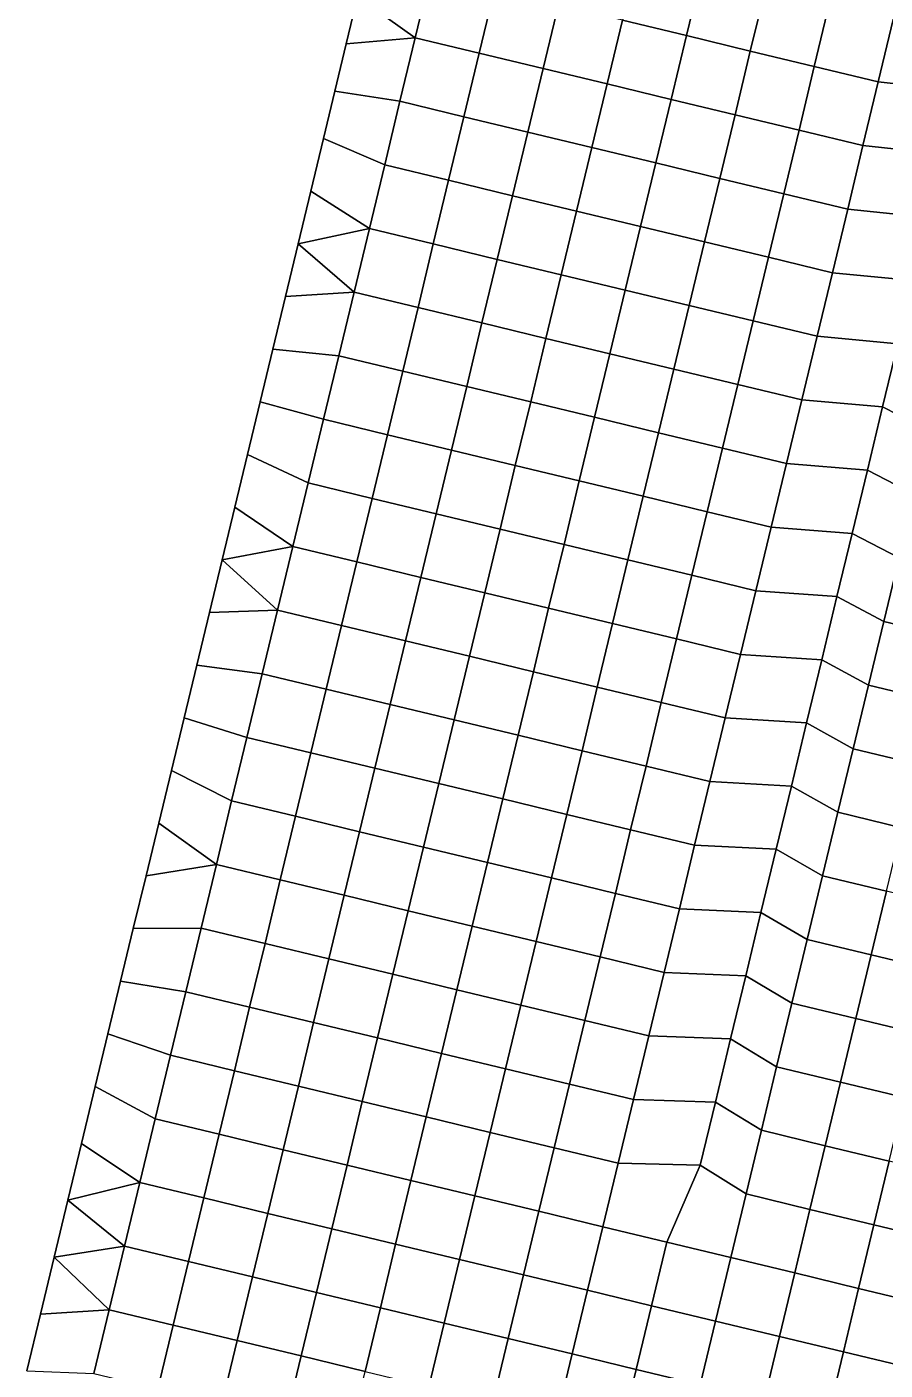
# Model space of a CAD drawing. Extents: x 0 to 37.4, y 0 to 43.4.
# Drawn here: x 3.93 to 11.85, y 16.33 to 28.73 of the extents above; entities that cross this region are included whole.
import ezdxf

# ---------------------------------------------------------------- set-up
doc = ezdxf.new("R2010")
doc.units = 0
doc.layers.get('0').update_dxf_attribs({"linetype": 'CONTINUOUS'})

msp = doc.modelspace()

# ---------------------------------------------------------------- linework, layer by layer
for points in [[(7.656, 29.212, 6), (7.087, 29.444, 6), (6.982, 29.007, 6), (7.514, 28.625, 6)], [(10.159, 29.231, 6), (9.569, 29.373, 6), (9.427, 28.786, 6), (10.018, 28.644, 6)], [(8.246, 29.07, 6), (7.656, 29.212, 6), (7.514, 28.625, 6), (8.105, 28.483, 6)], [(10.75, 29.089, 6), (10.159, 29.231, 6), (10.018, 28.644, 6), (10.608, 28.502, 6)], [(8.837, 28.928, 6), (8.246, 29.07, 6), (8.105, 28.483, 6), (8.696, 28.341, 6)], [(11.34, 28.946, 6), (10.75, 29.089, 6), (10.608, 28.502, 6), (11.199, 28.359, 6)], [(6.876, 28.569, 3), (6.982, 29.007, 3), (6.982, 29.007, 4), (6.876, 28.569, 4)], [(6.876, 28.569, 4), (6.982, 29.007, 4), (6.982, 29.007, 5), (6.876, 28.569, 5)], [(6.876, 28.569, 5), (6.982, 29.007, 5), (6.982, 29.007, 6), (6.876, 28.569, 6)], [(6.876, 28.569, 6), (6.982, 29.007, 6), (6.982, 29.007, 7), (6.876, 28.569, 7)], [(6.876, 28.569, 7), (6.982, 29.007, 7), (6.982, 29.007, 8), (6.876, 28.569, 8)], [(6.876, 28.569, 8), (6.982, 29.007, 8), (6.982, 29.007, 9), (6.876, 28.569, 9)], [(7.514, 28.625, 6), (6.982, 29.007, 6), (6.876, 28.569, 6)], [(9.427, 28.786, 6), (8.837, 28.928, 6), (8.696, 28.341, 6), (9.286, 28.199, 6)], [(11.931, 28.804, 6), (11.34, 28.946, 6), (11.199, 28.359, 6), (11.79, 28.217, 6)], [(10.018, 28.644, 6), (9.427, 28.786, 6), (9.286, 28.199, 6), (9.877, 28.056, 6)], [(12.672, 28.717, 6), (11.931, 28.804, 6), (11.79, 28.217, 6), (12.531, 28.134, 6)], [(10.608, 28.502, 6), (10.018, 28.644, 6), (9.877, 28.056, 6), (10.467, 27.914, 6)], [(7.373, 28.038, 6), (7.514, 28.625, 6), (6.876, 28.569, 6), (6.771, 28.132, 6)], [(6.771, 28.132, 3), (6.876, 28.569, 3), (6.876, 28.569, 4), (6.771, 28.132, 4)], [(6.771, 28.132, 4), (6.876, 28.569, 4), (6.876, 28.569, 5), (6.771, 28.132, 5)], [(6.771, 28.132, 5), (6.876, 28.569, 5), (6.876, 28.569, 6), (6.771, 28.132, 6)], [(6.771, 28.132, 6), (6.876, 28.569, 6), (6.876, 28.569, 7), (6.771, 28.132, 7)], [(6.771, 28.132, 7), (6.876, 28.569, 7), (6.876, 28.569, 8), (6.771, 28.132, 8)], [(6.771, 28.132, 8), (6.876, 28.569, 8), (6.876, 28.569, 9), (6.771, 28.132, 9)], [(8.105, 28.483, 6), (7.514, 28.625, 6), (7.373, 28.038, 6), (7.964, 27.896, 6)], [(8.696, 28.341, 6), (8.105, 28.483, 6), (7.964, 27.896, 6), (8.554, 27.754, 6)], [(11.199, 28.359, 6), (10.608, 28.502, 6), (10.467, 27.914, 6), (11.058, 27.772, 6)], [(9.286, 28.199, 6), (8.696, 28.341, 6), (8.554, 27.754, 6), (9.145, 27.612, 6)], [(11.79, 28.217, 6), (11.199, 28.359, 6), (11.058, 27.772, 6), (11.648, 27.63, 6)], [(9.877, 28.056, 6), (9.286, 28.199, 6), (9.145, 27.612, 6), (9.735, 27.469, 6)], [(12.531, 28.134, 6), (11.79, 28.217, 6), (11.648, 27.63, 6), (12.391, 27.55, 6)], [(6.666, 27.694, 3), (6.771, 28.132, 3), (6.771, 28.132, 4), (6.666, 27.694, 4)], [(6.666, 27.694, 4), (6.771, 28.132, 4), (6.771, 28.132, 5), (6.666, 27.694, 5)], [(6.666, 27.694, 5), (6.771, 28.132, 5), (6.771, 28.132, 6), (6.666, 27.694, 6)], [(6.666, 27.694, 6), (6.771, 28.132, 6), (6.771, 28.132, 7), (6.666, 27.694, 7)], [(6.666, 27.694, 7), (6.771, 28.132, 7), (6.771, 28.132, 8), (6.666, 27.694, 8)], [(6.666, 27.694, 8), (6.771, 28.132, 8), (6.771, 28.132, 9), (6.666, 27.694, 9)], [(7.232, 27.451, 6), (7.373, 28.038, 6), (6.771, 28.132, 6), (6.666, 27.694, 6)], [(7.964, 27.896, 6), (7.373, 28.038, 6), (7.232, 27.451, 6), (7.822, 27.309, 6)], [(10.467, 27.914, 6), (9.877, 28.056, 6), (9.735, 27.469, 6), (10.326, 27.327, 6)], [(11.058, 27.772, 6), (10.467, 27.914, 6), (10.326, 27.327, 6), (10.916, 27.185, 6)], [(8.554, 27.754, 6), (7.964, 27.896, 6), (7.822, 27.309, 6), (8.413, 27.167, 6)], [(6.549, 27.208, 3), (6.666, 27.694, 3), (6.666, 27.694, 4), (6.549, 27.208, 4)], [(6.549, 27.208, 4), (6.666, 27.694, 4), (6.666, 27.694, 5), (6.549, 27.208, 5)], [(6.549, 27.208, 5), (6.666, 27.694, 5), (6.666, 27.694, 6), (6.549, 27.208, 6)], [(6.549, 27.208, 6), (6.666, 27.694, 6), (6.666, 27.694, 7), (6.549, 27.208, 7)], [(6.549, 27.208, 7), (6.666, 27.694, 7), (6.666, 27.694, 8), (6.549, 27.208, 8)], [(6.549, 27.208, 8), (6.666, 27.694, 8), (6.666, 27.694, 9), (6.549, 27.208, 9)], [(7.232, 27.451, 6), (6.666, 27.694, 6), (6.549, 27.208, 6), (7.091, 26.864, 6)], [(9.145, 27.612, 6), (8.554, 27.754, 6), (8.413, 27.167, 6), (9.004, 27.024, 6)], [(11.648, 27.63, 6), (11.058, 27.772, 6), (10.916, 27.185, 6), (11.507, 27.043, 6)], [(9.735, 27.469, 6), (9.145, 27.612, 6), (9.004, 27.024, 6), (9.594, 26.882, 6)], [(12.391, 27.55, 6), (11.648, 27.63, 6), (11.507, 27.043, 6), (12.251, 26.967, 6)], [(7.822, 27.309, 6), (7.232, 27.451, 6), (7.091, 26.864, 6), (7.681, 26.722, 6)], [(10.326, 27.327, 6), (9.735, 27.469, 6), (9.594, 26.882, 6), (10.185, 26.74, 6)], [(8.413, 27.167, 6), (7.822, 27.309, 6), (7.681, 26.722, 6), (8.272, 26.579, 6)], [(10.916, 27.185, 6), (10.326, 27.327, 6), (10.185, 26.74, 6), (10.775, 26.598, 6)], [(6.432, 26.722, 3), (6.549, 27.208, 3), (6.549, 27.208, 4), (6.432, 26.722, 4)], [(6.432, 26.722, 4), (6.549, 27.208, 4), (6.549, 27.208, 5), (6.432, 26.722, 5)], [(6.432, 26.722, 5), (6.549, 27.208, 5), (6.549, 27.208, 6), (6.432, 26.722, 6)], [(6.432, 26.722, 6), (6.549, 27.208, 6), (6.549, 27.208, 7), (6.432, 26.722, 7)], [(6.432, 26.722, 7), (6.549, 27.208, 7), (6.549, 27.208, 8), (6.432, 26.722, 8)], [(6.432, 26.722, 8), (6.549, 27.208, 8), (6.549, 27.208, 9), (6.432, 26.722, 9)], [(7.091, 26.864, 6), (6.549, 27.208, 6), (6.432, 26.722, 6)], [(9.004, 27.024, 6), (8.413, 27.167, 6), (8.272, 26.579, 6), (8.862, 26.437, 6)], [(11.507, 27.043, 6), (10.916, 27.185, 6), (10.775, 26.598, 6), (11.366, 26.456, 6)], [(12.251, 26.967, 6), (11.507, 27.043, 6), (11.366, 26.456, 6), (12.11, 26.384, 6)], [(9.594, 26.882, 6), (9.004, 27.024, 6), (8.862, 26.437, 6), (9.453, 26.295, 6)], [(6.949, 26.277, 6), (7.091, 26.864, 6), (6.432, 26.722, 6)], [(7.681, 26.722, 6), (7.091, 26.864, 6), (6.949, 26.277, 6), (7.54, 26.135, 6)], [(10.185, 26.74, 6), (9.594, 26.882, 6), (9.453, 26.295, 6), (10.043, 26.153, 6)], [(6.315, 26.236, 3), (6.432, 26.722, 3), (6.432, 26.722, 4), (6.315, 26.236, 4)], [(6.315, 26.236, 4), (6.432, 26.722, 4), (6.432, 26.722, 5), (6.315, 26.236, 5)], [(6.315, 26.236, 5), (6.432, 26.722, 5), (6.432, 26.722, 6), (6.315, 26.236, 6)], [(6.315, 26.236, 6), (6.432, 26.722, 6), (6.432, 26.722, 7), (6.315, 26.236, 7)], [(6.315, 26.236, 7), (6.432, 26.722, 7), (6.432, 26.722, 8), (6.315, 26.236, 8)], [(6.315, 26.236, 8), (6.432, 26.722, 8), (6.432, 26.722, 9), (6.315, 26.236, 9)], [(6.949, 26.277, 6), (6.432, 26.722, 6), (6.315, 26.236, 6)], [(8.272, 26.579, 6), (7.681, 26.722, 6), (7.54, 26.135, 6), (8.13, 25.992, 6)], [(10.775, 26.598, 6), (10.185, 26.74, 6), (10.043, 26.153, 6), (10.634, 26.011, 6)], [(8.862, 26.437, 6), (8.272, 26.579, 6), (8.13, 25.992, 6), (8.721, 25.85, 6)], [(11.366, 26.456, 6), (10.775, 26.598, 6), (10.634, 26.011, 6), (11.224, 25.869, 6)], [(9.453, 26.295, 6), (8.862, 26.437, 6), (8.721, 25.85, 6), (9.311, 25.708, 6)], [(12.11, 26.384, 6), (11.366, 26.456, 6), (11.224, 25.869, 6), (11.97, 25.8, 6)], [(10.043, 26.153, 6), (9.453, 26.295, 6), (9.311, 25.708, 6), (9.902, 25.566, 6)], [(6.808, 25.69, 6), (6.949, 26.277, 6), (6.315, 26.236, 6), (6.198, 25.75, 6)], [(6.198, 25.75, 3), (6.315, 26.236, 3), (6.315, 26.236, 4), (6.198, 25.75, 4)], [(6.198, 25.75, 4), (6.315, 26.236, 4), (6.315, 26.236, 5), (6.198, 25.75, 5)], [(6.198, 25.75, 5), (6.315, 26.236, 5), (6.315, 26.236, 6), (6.198, 25.75, 6)], [(6.198, 25.75, 6), (6.315, 26.236, 6), (6.315, 26.236, 7), (6.198, 25.75, 7)], [(6.198, 25.75, 7), (6.315, 26.236, 7), (6.315, 26.236, 8), (6.198, 25.75, 8)], [(6.198, 25.75, 8), (6.315, 26.236, 8), (6.315, 26.236, 9), (6.198, 25.75, 9)], [(7.54, 26.135, 6), (6.949, 26.277, 6), (6.808, 25.69, 6), (7.399, 25.547, 6)], [(8.13, 25.992, 6), (7.54, 26.135, 6), (7.399, 25.547, 6), (7.989, 25.405, 6)], [(10.634, 26.011, 6), (10.043, 26.153, 6), (9.902, 25.566, 6), (10.493, 25.424, 6)], [(8.721, 25.85, 6), (8.13, 25.992, 6), (7.989, 25.405, 6), (8.58, 25.263, 6)], [(11.224, 25.869, 6), (10.634, 26.011, 6), (10.493, 25.424, 6), (11.083, 25.282, 6)], [(9.311, 25.708, 6), (8.721, 25.85, 6), (8.58, 25.263, 6), (9.17, 25.121, 6)], [(11.97, 25.8, 6), (11.224, 25.869, 6), (11.083, 25.282, 6), (11.829, 25.217, 6)], [(11.97, 25.8, 6), (11.829, 25.217, 6), (12.264, 24.997, 6), (12.405, 25.585, 6)], [(6.081, 25.264, 3), (6.198, 25.75, 3), (6.198, 25.75, 4), (6.081, 25.264, 4)], [(6.081, 25.264, 4), (6.198, 25.75, 4), (6.198, 25.75, 5), (6.081, 25.264, 5)], [(6.081, 25.264, 5), (6.198, 25.75, 5), (6.198, 25.75, 6), (6.081, 25.264, 6)], [(6.081, 25.264, 6), (6.198, 25.75, 6), (6.198, 25.75, 7), (6.081, 25.264, 7)], [(6.081, 25.264, 7), (6.198, 25.75, 7), (6.198, 25.75, 8), (6.081, 25.264, 8)], [(6.081, 25.264, 8), (6.198, 25.75, 8), (6.198, 25.75, 9), (6.081, 25.264, 9)], [(6.667, 25.103, 6), (6.808, 25.69, 6), (6.198, 25.75, 6), (6.081, 25.264, 6)], [(7.399, 25.547, 6), (6.808, 25.69, 6), (6.667, 25.103, 6), (7.257, 24.96, 6)], [(9.902, 25.566, 6), (9.311, 25.708, 6), (9.17, 25.121, 6), (9.761, 24.979, 6)], [(7.989, 25.405, 6), (7.399, 25.547, 6), (7.257, 24.96, 6), (7.848, 24.818, 6)], [(10.493, 25.424, 6), (9.902, 25.566, 6), (9.761, 24.979, 6), (10.351, 24.837, 6)], [(11.083, 25.282, 6), (10.493, 25.424, 6), (10.351, 24.837, 6), (10.942, 24.695, 6)], [(8.58, 25.263, 6), (7.989, 25.405, 6), (7.848, 24.818, 6), (8.438, 24.676, 6)], [(6.525, 24.515, 6), (6.667, 25.103, 6), (6.081, 25.264, 6), (5.964, 24.777, 6)], [(5.964, 24.777, 4), (5.964, 24.777, 3.82), (6.081, 25.264, 4)], [(5.964, 24.777, 3.82), (6.081, 25.264, 3), (6.081, 25.264, 4)], [(5.964, 24.777, 3), (6.081, 25.264, 3), (5.964, 24.777, 3.82)], [(5.964, 24.777, 5), (5.964, 24.777, 4.82), (6.081, 25.264, 5)], [(5.964, 24.777, 4.82), (6.081, 25.264, 4), (6.081, 25.264, 5)], [(5.964, 24.777, 4), (6.081, 25.264, 4), (5.964, 24.777, 4.82)], [(5.964, 24.777, 6), (5.964, 24.777, 5.82), (6.081, 25.264, 6)], [(5.964, 24.777, 5.82), (6.081, 25.264, 5), (6.081, 25.264, 6)], [(5.964, 24.777, 5), (6.081, 25.264, 5), (5.964, 24.777, 5.82)], [(5.964, 24.777, 7), (5.964, 24.777, 6.82), (6.081, 25.264, 7)], [(5.964, 24.777, 6.82), (6.081, 25.264, 6), (6.081, 25.264, 7)], [(5.964, 24.777, 6), (6.081, 25.264, 6), (5.964, 24.777, 6.82)], [(5.964, 24.777, 8), (5.964, 24.777, 7.82), (6.081, 25.264, 8)], [(5.964, 24.777, 7.82), (6.081, 25.264, 7), (6.081, 25.264, 8)], [(5.964, 24.777, 7), (6.081, 25.264, 7), (5.964, 24.777, 7.82)], [(5.964, 24.777, 9), (5.964, 24.777, 8.82), (6.081, 25.264, 9)], [(5.964, 24.777, 8.82), (6.081, 25.264, 8), (6.081, 25.264, 9)], [(5.964, 24.777, 8), (6.081, 25.264, 8), (5.964, 24.777, 8.82)], [(9.17, 25.121, 6), (8.58, 25.263, 6), (8.438, 24.676, 6), (9.029, 24.534, 6)], [(11.829, 25.217, 6), (11.083, 25.282, 6), (10.942, 24.695, 6), (11.689, 24.634, 6)], [(11.829, 25.217, 6), (11.689, 24.634, 6), (12.123, 24.41, 6), (12.264, 24.997, 6)], [(7.257, 24.96, 6), (6.667, 25.103, 6), (6.525, 24.515, 6), (7.116, 24.373, 6)], [(9.761, 24.979, 6), (9.17, 25.121, 6), (9.029, 24.534, 6), (9.619, 24.392, 6)], [(7.848, 24.818, 6), (7.257, 24.96, 6), (7.116, 24.373, 6), (7.706, 24.231, 6)], [(10.351, 24.837, 6), (9.761, 24.979, 6), (9.619, 24.392, 6), (10.21, 24.25, 6)], [(8.438, 24.676, 6), (7.848, 24.818, 6), (7.706, 24.231, 6), (8.297, 24.089, 6)], [(10.942, 24.695, 6), (10.351, 24.837, 6), (10.21, 24.25, 6), (10.8, 24.108, 6)], [(6.525, 24.515, 5.82), (5.964, 24.777, 5.82), (5.847, 24.291, 5.82), (6.384, 23.928, 5.82)], [(5.847, 24.291, 3.82), (5.964, 24.777, 3), (5.964, 24.777, 3.82)], [(5.847, 24.291, 3.82), (5.964, 24.777, 3), (5.847, 24.291, 2.82)], [(5.847, 24.291, 2.82), (5.964, 24.777, 2.82), (5.964, 24.777, 3)], [(5.847, 24.291, 4.82), (5.964, 24.777, 4), (5.964, 24.777, 4.82)], [(5.847, 24.291, 4.82), (5.964, 24.777, 4), (5.847, 24.291, 3.82)], [(5.847, 24.291, 3.82), (5.964, 24.777, 3.82), (5.964, 24.777, 4)], [(5.847, 24.291, 5.82), (5.964, 24.777, 5), (5.964, 24.777, 5.82)], [(5.847, 24.291, 5.82), (5.964, 24.777, 5), (5.847, 24.291, 4.82)], [(5.847, 24.291, 4.82), (5.964, 24.777, 4.82), (5.964, 24.777, 5)], [(5.847, 24.291, 6.82), (5.964, 24.777, 6), (5.964, 24.777, 6.82)], [(5.847, 24.291, 6.82), (5.964, 24.777, 6), (5.847, 24.291, 5.82)], [(5.847, 24.291, 5.82), (5.964, 24.777, 5.82), (5.964, 24.777, 6)], [(5.847, 24.291, 7.82), (5.964, 24.777, 7), (5.964, 24.777, 7.82)], [(5.847, 24.291, 7.82), (5.964, 24.777, 7), (5.847, 24.291, 6.82)], [(5.847, 24.291, 6.82), (5.964, 24.777, 6.82), (5.964, 24.777, 7)], [(5.847, 24.291, 8.82), (5.964, 24.777, 8), (5.964, 24.777, 8.82)], [(5.847, 24.291, 8.82), (5.964, 24.777, 8), (5.847, 24.291, 7.82)], [(5.847, 24.291, 7.82), (5.964, 24.777, 7.82), (5.964, 24.777, 8)], [(6.525, 24.515, 3), (5.964, 24.777, 2.82), (5.964, 24.777, 3)], [(6.525, 24.515, 3), (5.964, 24.777, 3), (5.964, 24.777, 3.82), (6.525, 24.515, 4)], [(6.525, 24.515, 4), (5.964, 24.777, 3.82), (5.964, 24.777, 4)], [(6.525, 24.515, 4), (5.964, 24.777, 4), (5.964, 24.777, 4.82), (6.525, 24.515, 5)], [(6.525, 24.515, 5), (5.964, 24.777, 4.82), (5.964, 24.777, 5)], [(6.525, 24.515, 5), (5.964, 24.777, 5), (5.964, 24.777, 5.82), (6.525, 24.515, 5.82)], [(6.525, 24.515, 5.82), (5.964, 24.777, 5.82), (5.964, 24.777, 6), (6.525, 24.515, 6)], [(9.029, 24.534, 6), (8.438, 24.676, 6), (8.297, 24.089, 6), (8.888, 23.947, 6)], [(11.689, 24.634, 6), (10.942, 24.695, 6), (10.8, 24.108, 6), (11.549, 24.05, 6)], [(11.689, 24.634, 6), (11.549, 24.05, 6), (11.982, 23.823, 6), (12.123, 24.41, 6)], [(7.116, 24.373, 5.82), (6.525, 24.515, 5.82), (6.384, 23.928, 5.82), (6.975, 23.786, 5.82)], [(6.525, 24.515, 3), (6.525, 24.515, 4), (7.116, 24.373, 4), (7.116, 24.373, 3)], [(7.116, 24.373, 4), (6.525, 24.515, 4), (6.525, 24.515, 5), (7.116, 24.373, 5)], [(7.116, 24.373, 5), (6.525, 24.515, 5), (6.525, 24.515, 6), (7.116, 24.373, 6)], [(9.619, 24.392, 6), (9.029, 24.534, 6), (8.888, 23.947, 6), (9.478, 23.805, 6)], [(7.706, 24.231, 5.82), (7.116, 24.373, 5.82), (6.975, 23.786, 5.82), (7.565, 23.644, 5.82)], [(7.116, 24.373, 3), (7.116, 24.373, 4), (7.706, 24.231, 4), (7.706, 24.231, 3)], [(7.706, 24.231, 4), (7.116, 24.373, 4), (7.116, 24.373, 5), (7.706, 24.231, 5)], [(7.706, 24.231, 5), (7.116, 24.373, 5), (7.116, 24.373, 6), (7.706, 24.231, 6)], [(10.21, 24.25, 6), (9.619, 24.392, 6), (9.478, 23.805, 6), (10.069, 23.663, 6)], [(5.73, 23.805, 2.82), (5.847, 24.291, 2.82), (5.847, 24.291, 3.82), (5.73, 23.805, 3.82)], [(5.73, 23.805, 3.82), (5.847, 24.291, 3.82), (5.847, 24.291, 4.82), (5.73, 23.805, 4.82)], [(5.73, 23.805, 4.82), (5.847, 24.291, 4.82), (5.847, 24.291, 5.82), (5.73, 23.805, 5.82)], [(5.73, 23.805, 5.82), (5.847, 24.291, 5.82), (5.847, 24.291, 6.82), (5.73, 23.805, 6.82)], [(5.73, 23.805, 6.82), (5.847, 24.291, 6.82), (5.847, 24.291, 7.82), (5.73, 23.805, 7.82)], [(5.73, 23.805, 7.82), (5.847, 24.291, 7.82), (5.847, 24.291, 8.82), (5.73, 23.805, 8.82)], [(6.384, 23.928, 5.82), (5.847, 24.291, 5.82), (5.73, 23.805, 5.82)], [(8.297, 24.089, 5.82), (7.706, 24.231, 5.82), (7.565, 23.644, 5.82), (8.156, 23.502, 5.82)], [(7.706, 24.231, 3), (7.706, 24.231, 4), (8.297, 24.089, 4), (8.297, 24.089, 3)], [(8.297, 24.089, 4), (7.706, 24.231, 4), (7.706, 24.231, 5), (8.297, 24.089, 5)], [(8.297, 24.089, 5), (7.706, 24.231, 5), (7.706, 24.231, 6), (8.297, 24.089, 6)], [(10.8, 24.108, 6), (10.21, 24.25, 6), (10.069, 23.663, 6), (10.659, 23.52, 6)], [(8.888, 23.947, 5.82), (8.297, 24.089, 5.82), (8.156, 23.502, 5.82), (8.746, 23.36, 5.82)], [(8.297, 24.089, 3), (8.297, 24.089, 4), (8.888, 23.947, 4), (8.888, 23.947, 3)], [(8.888, 23.947, 4), (8.297, 24.089, 4), (8.297, 24.089, 5), (8.888, 23.947, 5)], [(8.888, 23.947, 5), (8.297, 24.089, 5), (8.297, 24.089, 6), (8.888, 23.947, 6)], [(11.549, 24.05, 6), (10.8, 24.108, 6), (10.659, 23.52, 6), (11.408, 23.467, 6)], [(9.478, 23.805, 5.82), (8.888, 23.947, 5.82), (8.746, 23.36, 5.82), (9.337, 23.218, 5.82)], [(8.888, 23.947, 3), (8.888, 23.947, 4), (9.478, 23.805, 4), (9.478, 23.805, 3)], [(9.478, 23.805, 4), (8.888, 23.947, 4), (8.888, 23.947, 5), (9.478, 23.805, 5)], [(9.478, 23.805, 5), (8.888, 23.947, 5), (8.888, 23.947, 6), (9.478, 23.805, 6)], [(11.549, 24.05, 6), (11.408, 23.467, 6), (11.84, 23.236, 6), (11.982, 23.823, 6)], [(6.243, 23.341, 5.82), (6.384, 23.928, 5.82), (5.73, 23.805, 5.82)], [(6.975, 23.786, 5.82), (6.384, 23.928, 5.82), (6.243, 23.341, 5.82), (6.833, 23.199, 5.82)], [(12.572, 23.681, 6), (11.982, 23.823, 6), (11.84, 23.236, 6), (12.431, 23.094, 6)], [(5.613, 23.319, 2.82), (5.73, 23.805, 2.82), (5.73, 23.805, 3.82), (5.613, 23.319, 3.82)], [(5.613, 23.319, 3.82), (5.73, 23.805, 3.82), (5.73, 23.805, 4.82), (5.613, 23.319, 4.82)], [(5.613, 23.319, 4.82), (5.73, 23.805, 4.82), (5.73, 23.805, 5.82), (5.613, 23.319, 5.82)], [(5.613, 23.319, 5.82), (5.73, 23.805, 5.82), (5.73, 23.805, 6.82), (5.613, 23.319, 6.82)], [(5.613, 23.319, 6.82), (5.73, 23.805, 6.82), (5.73, 23.805, 7.82), (5.613, 23.319, 7.82)], [(5.613, 23.319, 7.82), (5.73, 23.805, 7.82), (5.73, 23.805, 8.82), (5.613, 23.319, 8.82)], [(6.243, 23.341, 5.82), (5.73, 23.805, 5.82), (5.613, 23.319, 5.82)], [(7.565, 23.644, 5.82), (6.975, 23.786, 5.82), (6.833, 23.199, 5.82), (7.424, 23.057, 5.82)], [(10.069, 23.663, 6), (9.478, 23.805, 6), (9.337, 23.218, 6), (9.927, 23.076, 6)], [(9.478, 23.805, 5.82), (9.337, 23.218, 5.82), (9.337, 23.218, 6), (9.478, 23.805, 6)], [(9.478, 23.805, 3), (9.478, 23.805, 4), (10.069, 23.663, 4), (10.069, 23.663, 3)], [(10.069, 23.663, 4), (9.478, 23.805, 4), (9.478, 23.805, 5), (10.069, 23.663, 5)], [(10.069, 23.663, 5), (9.478, 23.805, 5), (9.478, 23.805, 6), (10.069, 23.663, 6)], [(8.156, 23.502, 5.82), (7.565, 23.644, 5.82), (7.424, 23.057, 5.82), (8.014, 22.915, 5.82)], [(10.659, 23.52, 6), (10.069, 23.663, 6), (9.927, 23.076, 6), (10.518, 22.933, 6)], [(10.069, 23.663, 3), (10.069, 23.663, 4), (10.659, 23.52, 4), (10.659, 23.52, 3)], [(10.659, 23.52, 4), (10.069, 23.663, 4), (10.069, 23.663, 5), (10.659, 23.52, 5)], [(10.659, 23.52, 5), (10.069, 23.663, 5), (10.069, 23.663, 6), (10.659, 23.52, 6)], [(8.746, 23.36, 5.82), (8.156, 23.502, 5.82), (8.014, 22.915, 5.82), (8.605, 22.773, 5.82)], [(11.408, 23.467, 6), (10.659, 23.52, 6), (10.518, 22.933, 6), (11.268, 22.884, 6)], [(11.408, 23.467, 3), (10.659, 23.52, 3), (10.659, 23.52, 4), (11.408, 23.467, 4)], [(11.408, 23.467, 4), (10.659, 23.52, 4), (10.659, 23.52, 5), (11.408, 23.467, 5)], [(11.408, 23.467, 5), (10.659, 23.52, 5), (10.659, 23.52, 6), (11.408, 23.467, 6)], [(11.408, 23.467, 6), (11.268, 22.884, 6), (11.699, 22.649, 6), (11.84, 23.236, 6)], [(11.84, 23.236, 3), (11.408, 23.467, 3), (11.408, 23.467, 4), (11.84, 23.236, 4)], [(11.84, 23.236, 4), (11.408, 23.467, 4), (11.408, 23.467, 5), (11.84, 23.236, 5)], [(11.84, 23.236, 5), (11.408, 23.467, 5), (11.408, 23.467, 6), (11.84, 23.236, 6)], [(6.101, 22.754, 5.82), (6.243, 23.341, 5.82), (5.613, 23.319, 5.82), (5.496, 22.833, 5.82)], [(5.496, 22.833, 2.82), (5.613, 23.319, 2.82), (5.613, 23.319, 3.82), (5.496, 22.833, 3.82)], [(5.496, 22.833, 3.82), (5.613, 23.319, 3.82), (5.613, 23.319, 4.82), (5.496, 22.833, 4.82)], [(5.496, 22.833, 4.82), (5.613, 23.319, 4.82), (5.613, 23.319, 5.82), (5.496, 22.833, 5.82)], [(5.496, 22.833, 5.82), (5.613, 23.319, 5.82), (5.613, 23.319, 6.82), (5.496, 22.833, 6.82)], [(5.496, 22.833, 6.82), (5.613, 23.319, 6.82), (5.613, 23.319, 7.82), (5.496, 22.833, 7.82)], [(5.496, 22.833, 7.82), (5.613, 23.319, 7.82), (5.613, 23.319, 8.82), (5.496, 22.833, 8.82)], [(6.833, 23.199, 5.82), (6.243, 23.341, 5.82), (6.101, 22.754, 5.82), (6.692, 22.612, 5.82)], [(9.337, 23.218, 5.82), (8.746, 23.36, 5.82), (8.605, 22.773, 5.82), (9.195, 22.631, 5.82)], [(7.424, 23.057, 5.82), (6.833, 23.199, 5.82), (6.692, 22.612, 5.82), (7.283, 22.47, 5.82)], [(9.927, 23.076, 6), (9.337, 23.218, 6), (9.195, 22.631, 6), (9.786, 22.488, 6)], [(9.337, 23.218, 6), (9.337, 23.218, 5.82), (9.195, 22.631, 5.82), (9.195, 22.631, 6)], [(12.431, 23.094, 6), (11.84, 23.236, 6), (11.699, 22.649, 6), (12.29, 22.507, 6)], [(10.518, 22.933, 6), (9.927, 23.076, 6), (9.786, 22.488, 6), (10.377, 22.346, 6)], [(8.014, 22.915, 5.82), (7.424, 23.057, 5.82), (7.283, 22.47, 5.82), (7.873, 22.328, 5.82)], [(5.379, 22.347, 2.82), (5.496, 22.833, 2.82), (5.496, 22.833, 3.82), (5.379, 22.347, 3.82)], [(5.379, 22.347, 3.82), (5.496, 22.833, 3.82), (5.496, 22.833, 4.82), (5.379, 22.347, 4.82)], [(5.379, 22.347, 4.82), (5.496, 22.833, 4.82), (5.496, 22.833, 5.82), (5.379, 22.347, 5.82)], [(5.379, 22.347, 5.82), (5.496, 22.833, 5.82), (5.496, 22.833, 6.82), (5.379, 22.347, 6.82)], [(5.379, 22.347, 6.82), (5.496, 22.833, 6.82), (5.496, 22.833, 7.82), (5.379, 22.347, 7.82)], [(5.379, 22.347, 7.82), (5.496, 22.833, 7.82), (5.496, 22.833, 8.82), (5.379, 22.347, 8.82)], [(5.96, 22.167, 5.82), (6.101, 22.754, 5.82), (5.496, 22.833, 5.82), (5.379, 22.347, 5.82)], [(8.605, 22.773, 5.82), (8.014, 22.915, 5.82), (7.873, 22.328, 5.82), (8.464, 22.186, 5.82)], [(11.268, 22.884, 6), (10.518, 22.933, 6), (10.377, 22.346, 6), (11.127, 22.3, 6)], [(11.268, 22.884, 6), (11.127, 22.3, 6), (11.558, 22.062, 6), (11.699, 22.649, 6)], [(6.692, 22.612, 5.82), (6.101, 22.754, 5.82), (5.96, 22.167, 5.82), (6.551, 22.025, 5.82)], [(9.195, 22.631, 5.82), (8.605, 22.773, 5.82), (8.464, 22.186, 5.82), (9.054, 22.044, 5.82)], [(7.283, 22.47, 5.82), (6.692, 22.612, 5.82), (6.551, 22.025, 5.82), (7.141, 21.883, 5.82)], [(9.786, 22.488, 6), (9.195, 22.631, 6), (9.054, 22.044, 6), (9.645, 21.901, 6)], [(9.195, 22.631, 6), (9.195, 22.631, 5.82), (9.054, 22.044, 5.82), (9.054, 22.044, 6)], [(12.29, 22.507, 6), (11.699, 22.649, 6), (11.558, 22.062, 6), (12.148, 21.92, 6)], [(7.873, 22.328, 5.82), (7.283, 22.47, 5.82), (7.141, 21.883, 5.82), (7.732, 21.741, 5.82)], [(10.377, 22.346, 6), (9.786, 22.488, 6), (9.645, 21.901, 6), (10.235, 21.759, 6)], [(5.262, 21.861, 2.82), (5.379, 22.347, 2.82), (5.379, 22.347, 3.82), (5.262, 21.861, 3.82)], [(5.262, 21.861, 3.82), (5.379, 22.347, 3.82), (5.379, 22.347, 4.82), (5.262, 21.861, 4.82)], [(5.262, 21.861, 4.82), (5.379, 22.347, 4.82), (5.379, 22.347, 5.82), (5.262, 21.861, 5.82)], [(5.262, 21.861, 5.82), (5.379, 22.347, 5.82), (5.379, 22.347, 6.82), (5.262, 21.861, 6.82)], [(5.262, 21.861, 6.82), (5.379, 22.347, 6.82), (5.379, 22.347, 7.82), (5.262, 21.861, 7.82)], [(5.262, 21.861, 7.82), (5.379, 22.347, 7.82), (5.379, 22.347, 8.82), (5.262, 21.861, 8.82)], [(5.819, 21.58, 5.82), (5.96, 22.167, 5.82), (5.379, 22.347, 5.82), (5.262, 21.861, 5.82)], [(8.464, 22.186, 5.82), (7.873, 22.328, 5.82), (7.732, 21.741, 5.82), (8.322, 21.599, 5.82)], [(11.127, 22.3, 6), (10.377, 22.346, 6), (10.235, 21.759, 6), (10.987, 21.717, 6)], [(11.127, 22.3, 6), (10.987, 21.717, 6), (11.416, 21.475, 6), (11.558, 22.062, 6)], [(6.551, 22.025, 5.82), (5.96, 22.167, 5.82), (5.819, 21.58, 5.82), (6.409, 21.438, 5.82)], [(9.054, 22.044, 5.82), (8.464, 22.186, 5.82), (8.322, 21.599, 5.82), (8.913, 21.456, 5.82)], [(7.141, 21.883, 5.82), (6.551, 22.025, 5.82), (6.409, 21.438, 5.82), (7, 21.296, 5.82)], [(9.645, 21.901, 6), (9.054, 22.044, 6), (8.913, 21.456, 6), (9.503, 21.314, 6)], [(9.054, 22.044, 6), (9.054, 22.044, 5.82), (8.913, 21.456, 5.82), (8.913, 21.456, 6)], [(12.148, 21.92, 6), (11.558, 22.062, 6), (11.416, 21.475, 6), (12.007, 21.333, 6)], [(5.145, 21.375, 2.82), (5.262, 21.861, 2.82), (5.262, 21.861, 3.82), (5.145, 21.375, 3.82)], [(5.145, 21.375, 3.82), (5.262, 21.861, 3.82), (5.262, 21.861, 4.82), (5.145, 21.375, 4.82)], [(5.145, 21.375, 4.82), (5.262, 21.861, 4.82), (5.262, 21.861, 5.82), (5.145, 21.375, 5.82)], [(5.145, 21.375, 5.82), (5.262, 21.861, 5.82), (5.262, 21.861, 6.82), (5.145, 21.375, 6.82)], [(5.145, 21.375, 6.82), (5.262, 21.861, 6.82), (5.262, 21.861, 7.82), (5.145, 21.375, 7.82)], [(5.145, 21.375, 7.82), (5.262, 21.861, 7.82), (5.262, 21.861, 8.82), (5.145, 21.375, 8.82)], [(5.819, 21.58, 5.82), (5.262, 21.861, 5.82), (5.145, 21.375, 5.82), (5.678, 20.993, 5.82)], [(7.732, 21.741, 5.82), (7.141, 21.883, 5.82), (7, 21.296, 5.82), (7.59, 21.154, 5.82)], [(10.235, 21.759, 6), (9.645, 21.901, 6), (9.503, 21.314, 6), (10.094, 21.172, 6)], [(8.322, 21.599, 5.82), (7.732, 21.741, 5.82), (7.59, 21.154, 5.82), (8.181, 21.012, 5.82)], [(10.987, 21.717, 6), (10.235, 21.759, 6), (10.094, 21.172, 6), (10.847, 21.134, 6)], [(10.987, 21.717, 6), (10.847, 21.134, 6), (11.275, 20.888, 6), (11.416, 21.475, 6)], [(6.409, 21.438, 5.82), (5.819, 21.58, 5.82), (5.678, 20.993, 5.82), (6.268, 20.851, 5.82)], [(8.913, 21.456, 5.82), (8.322, 21.599, 5.82), (8.181, 21.012, 5.82), (8.772, 20.869, 5.82)], [(9.503, 21.314, 6), (8.913, 21.456, 6), (8.772, 20.869, 6), (9.362, 20.727, 6)], [(8.913, 21.456, 6), (8.913, 21.456, 5.82), (8.772, 20.869, 5.82), (8.772, 20.869, 6)], [(12.007, 21.333, 6), (11.416, 21.475, 6), (11.275, 20.888, 6), (11.866, 20.746, 6)], [(5.028, 20.888, 2.82), (5.145, 21.375, 2.82), (5.145, 21.375, 3.82), (5.028, 20.888, 3.82)], [(5.028, 20.888, 3.82), (5.145, 21.375, 3.82), (5.145, 21.375, 4.82), (5.028, 20.888, 4.82)], [(5.028, 20.888, 4.82), (5.145, 21.375, 4.82), (5.145, 21.375, 5.82), (5.028, 20.888, 5.82)], [(5.028, 20.888, 5.82), (5.145, 21.375, 5.82), (5.145, 21.375, 6.82), (5.028, 20.888, 6.82)], [(5.028, 20.888, 6.82), (5.145, 21.375, 6.82), (5.145, 21.375, 7.82), (5.028, 20.888, 7.82)], [(5.028, 20.888, 7.82), (5.145, 21.375, 7.82), (5.145, 21.375, 8.82), (5.028, 20.888, 8.82)], [(5.678, 20.993, 5.82), (5.145, 21.375, 5.82), (5.028, 20.888, 5.82)], [(7, 21.296, 5.82), (6.409, 21.438, 5.82), (6.268, 20.851, 5.82), (6.859, 20.709, 5.82)], [(7.59, 21.154, 5.82), (7, 21.296, 5.82), (6.859, 20.709, 5.82), (7.449, 20.567, 5.82)], [(10.094, 21.172, 6), (9.503, 21.314, 6), (9.362, 20.727, 6), (9.953, 20.585, 6)], [(8.181, 21.012, 5.82), (7.59, 21.154, 5.82), (7.449, 20.567, 5.82), (8.04, 20.424, 5.82)], [(10.847, 21.134, 6), (10.094, 21.172, 6), (9.953, 20.585, 6), (10.706, 20.55, 6)], [(10.847, 21.134, 6), (10.706, 20.55, 6), (11.134, 20.301, 6), (11.275, 20.888, 6)], [(5.536, 20.406, 5.82), (5.678, 20.993, 5.82), (5.028, 20.888, 5.82), (4.911, 20.402, 5.82)], [(6.268, 20.851, 5.82), (5.678, 20.993, 5.82), (5.536, 20.406, 5.82), (6.127, 20.264, 5.82)], [(8.772, 20.869, 5.82), (8.181, 21.012, 5.82), (8.04, 20.424, 5.82), (8.63, 20.282, 5.82)], [(4.911, 20.402, 2.82), (5.028, 20.888, 2.82), (5.028, 20.888, 3.82), (4.911, 20.402, 3.82)], [(4.911, 20.402, 3.82), (5.028, 20.888, 3.82), (5.028, 20.888, 4.82), (4.911, 20.402, 4.82)], [(4.911, 20.402, 4.82), (5.028, 20.888, 4.82), (5.028, 20.888, 5.82), (4.911, 20.402, 5.82)], [(4.911, 20.402, 5.82), (5.028, 20.888, 5.82), (5.028, 20.888, 6.82), (4.911, 20.402, 6.82)], [(4.911, 20.402, 6.82), (5.028, 20.888, 6.82), (5.028, 20.888, 7.82), (4.911, 20.402, 7.82)], [(4.911, 20.402, 7.82), (5.028, 20.888, 7.82), (5.028, 20.888, 8.82), (4.911, 20.402, 8.82)], [(6.859, 20.709, 5.82), (6.268, 20.851, 5.82), (6.127, 20.264, 5.82), (6.717, 20.122, 5.82)], [(9.362, 20.727, 6), (8.772, 20.869, 6), (8.63, 20.282, 6), (9.221, 20.14, 6)], [(8.772, 20.869, 6), (8.772, 20.869, 5.82), (8.63, 20.282, 5.82), (8.63, 20.282, 6)], [(11.866, 20.746, 6), (11.275, 20.888, 6), (11.134, 20.301, 6), (11.724, 20.159, 6)], [(7.449, 20.567, 5.82), (6.859, 20.709, 5.82), (6.717, 20.122, 5.82), (7.308, 19.98, 5.82)], [(9.953, 20.585, 6), (9.362, 20.727, 6), (9.221, 20.14, 6), (9.811, 19.998, 6)], [(12.456, 20.604, 6), (11.866, 20.746, 6), (11.724, 20.159, 6), (12.315, 20.017, 6)], [(10.706, 20.55, 6), (9.953, 20.585, 6), (9.811, 19.998, 6), (10.566, 19.967, 6)], [(8.04, 20.424, 5.82), (7.449, 20.567, 5.82), (7.308, 19.98, 5.82), (7.898, 19.837, 5.82)], [(10.706, 20.55, 6), (10.566, 19.967, 6), (10.992, 19.714, 6), (11.134, 20.301, 6)], [(5.395, 19.819, 5.82), (5.536, 20.406, 5.82), (4.911, 20.402, 5.82), (4.794, 19.916, 5.82)], [(4.794, 19.916, 2.82), (4.911, 20.402, 2.82), (4.911, 20.402, 3.82), (4.794, 19.916, 3.82)], [(4.794, 19.916, 3.82), (4.911, 20.402, 3.82), (4.911, 20.402, 4.82), (4.794, 19.916, 4.82)], [(4.794, 19.916, 4.82), (4.911, 20.402, 4.82), (4.911, 20.402, 5.82), (4.794, 19.916, 5.82)], [(4.794, 19.916, 5.82), (4.911, 20.402, 5.82), (4.911, 20.402, 6.82), (4.794, 19.916, 6.82)], [(4.794, 19.916, 6.82), (4.911, 20.402, 6.82), (4.911, 20.402, 7.82), (4.794, 19.916, 7.82)], [(4.794, 19.916, 7.82), (4.911, 20.402, 7.82), (4.911, 20.402, 8.82), (4.794, 19.916, 8.82)], [(6.127, 20.264, 5.82), (5.536, 20.406, 5.82), (5.395, 19.819, 5.82), (5.985, 19.677, 5.82)], [(8.63, 20.282, 5.82), (8.04, 20.424, 5.82), (7.898, 19.837, 5.82), (8.489, 19.695, 5.82)], [(6.717, 20.122, 5.82), (6.127, 20.264, 5.82), (5.985, 19.677, 5.82), (6.576, 19.535, 5.82)], [(9.221, 20.14, 6), (8.63, 20.282, 6), (8.489, 19.695, 6), (9.08, 19.553, 6)], [(8.63, 20.282, 6), (8.63, 20.282, 5.82), (8.489, 19.695, 5.82), (8.489, 19.695, 6)], [(11.724, 20.159, 6), (11.134, 20.301, 6), (10.992, 19.714, 6), (11.583, 19.572, 6)], [(7.308, 19.98, 5.82), (6.717, 20.122, 5.82), (6.576, 19.535, 5.82), (7.167, 19.392, 5.82)], [(9.811, 19.998, 6), (9.221, 20.14, 6), (9.08, 19.553, 6), (9.67, 19.411, 6)], [(12.315, 20.017, 6), (11.724, 20.159, 6), (11.583, 19.572, 6), (12.174, 19.429, 6)], [(7.898, 19.837, 5.82), (7.308, 19.98, 5.82), (7.167, 19.392, 5.82), (7.757, 19.25, 5.82)], [(10.566, 19.967, 6), (9.811, 19.998, 6), (9.67, 19.411, 6), (10.425, 19.384, 6)], [(10.566, 19.967, 6), (10.425, 19.384, 6), (10.851, 19.127, 6), (10.992, 19.714, 6)], [(4.677, 19.43, 2.82), (4.794, 19.916, 2.82), (4.794, 19.916, 3.82), (4.677, 19.43, 3.82)], [(4.677, 19.43, 3.82), (4.794, 19.916, 3.82), (4.794, 19.916, 4.82), (4.677, 19.43, 4.82)], [(4.677, 19.43, 4.82), (4.794, 19.916, 4.82), (4.794, 19.916, 5.82), (4.677, 19.43, 5.82)], [(4.677, 19.43, 5.82), (4.794, 19.916, 5.82), (4.794, 19.916, 6.82), (4.677, 19.43, 6.82)], [(4.677, 19.43, 6.82), (4.794, 19.916, 6.82), (4.794, 19.916, 7.82), (4.677, 19.43, 7.82)], [(4.677, 19.43, 7.82), (4.794, 19.916, 7.82), (4.794, 19.916, 8.82), (4.677, 19.43, 8.82)], [(5.254, 19.232, 5.82), (5.395, 19.819, 5.82), (4.794, 19.916, 5.82), (4.677, 19.43, 5.82)], [(5.985, 19.677, 5.82), (5.395, 19.819, 5.82), (5.254, 19.232, 5.82), (5.844, 19.09, 5.82)], [(8.489, 19.695, 5.82), (7.898, 19.837, 5.82), (7.757, 19.25, 5.82), (8.348, 19.108, 5.82)], [(6.576, 19.535, 5.82), (5.985, 19.677, 5.82), (5.844, 19.09, 5.82), (6.435, 18.947, 5.82)], [(9.08, 19.553, 6), (8.489, 19.695, 6), (8.348, 19.108, 6), (8.938, 18.966, 6)], [(8.489, 19.695, 6), (8.489, 19.695, 5.82), (8.348, 19.108, 5.82), (8.348, 19.108, 6)], [(11.583, 19.572, 6), (10.992, 19.714, 6), (10.851, 19.127, 6), (11.442, 18.985, 6)], [(7.167, 19.392, 5.82), (6.576, 19.535, 5.82), (6.435, 18.947, 5.82), (7.025, 18.805, 5.82)], [(9.67, 19.411, 6), (9.08, 19.553, 6), (8.938, 18.966, 6), (9.529, 18.824, 6)], [(12.174, 19.429, 6), (11.583, 19.572, 6), (11.442, 18.985, 6), (12.032, 18.842, 6)], [(5.254, 19.232, 5.82), (4.677, 19.43, 5.82), (4.56, 18.944, 5.82), (5.112, 18.645, 5.82)], [(4.56, 18.944, 3.82), (4.56, 18.944, 3), (4.677, 19.43, 3.82)], [(4.56, 18.944, 3), (4.677, 19.43, 2.82), (4.677, 19.43, 3.82)], [(4.56, 18.944, 2.82), (4.677, 19.43, 2.82), (4.56, 18.944, 3)], [(4.56, 18.944, 4.82), (4.56, 18.944, 4), (4.677, 19.43, 4.82)], [(4.56, 18.944, 4), (4.677, 19.43, 3.82), (4.677, 19.43, 4.82)], [(4.56, 18.944, 3.82), (4.677, 19.43, 3.82), (4.56, 18.944, 4)], [(4.56, 18.944, 5.82), (4.56, 18.944, 5), (4.677, 19.43, 5.82)], [(4.56, 18.944, 5), (4.677, 19.43, 4.82), (4.677, 19.43, 5.82)], [(4.56, 18.944, 4.82), (4.677, 19.43, 4.82), (4.56, 18.944, 5)], [(4.56, 18.944, 6.82), (4.56, 18.944, 6), (4.677, 19.43, 6.82)], [(4.56, 18.944, 6), (4.677, 19.43, 5.82), (4.677, 19.43, 6.82)], [(4.56, 18.944, 5.82), (4.677, 19.43, 5.82), (4.56, 18.944, 6)], [(4.56, 18.944, 7.82), (4.56, 18.944, 7), (4.677, 19.43, 7.82)], [(4.56, 18.944, 7), (4.677, 19.43, 6.82), (4.677, 19.43, 7.82)], [(4.56, 18.944, 6.82), (4.677, 19.43, 6.82), (4.56, 18.944, 7)], [(4.56, 18.944, 8.82), (4.56, 18.944, 8), (4.677, 19.43, 8.82)], [(4.56, 18.944, 8), (4.677, 19.43, 7.82), (4.677, 19.43, 8.82)], [(4.56, 18.944, 7.82), (4.677, 19.43, 7.82), (4.56, 18.944, 8)], [(7.757, 19.25, 5.82), (7.167, 19.392, 5.82), (7.025, 18.805, 5.82), (7.616, 18.663, 5.82)], [(10.425, 19.384, 6), (9.67, 19.411, 6), (9.529, 18.824, 6), (10.285, 18.8, 6)], [(10.425, 19.384, 6), (10.285, 18.8, 6), (10.71, 18.54, 6), (10.851, 19.127, 6)], [(5.844, 19.09, 5.82), (5.254, 19.232, 5.82), (5.112, 18.645, 5.82), (5.703, 18.503, 5.82)], [(8.348, 19.108, 5.82), (7.757, 19.25, 5.82), (7.616, 18.663, 5.82), (8.206, 18.521, 5.82)], [(8.938, 18.966, 6), (8.348, 19.108, 6), (8.206, 18.521, 6), (8.797, 18.379, 6)], [(8.348, 19.108, 6), (8.348, 19.108, 5.82), (8.206, 18.521, 5.82), (8.206, 18.521, 6)], [(11.442, 18.985, 6), (10.851, 19.127, 6), (10.71, 18.54, 6), (11.3, 18.397, 6)], [(6.435, 18.947, 5.82), (5.844, 19.09, 5.82), (5.703, 18.503, 5.82), (6.293, 18.36, 5.82)], [(12.032, 18.842, 6), (11.442, 18.985, 6), (11.3, 18.397, 6), (11.891, 18.255, 6)], [(5.112, 18.645, 6), (4.56, 18.944, 6), (4.433, 18.419, 6), (4.971, 18.058, 6)], [(4.433, 18.419, 4), (4.56, 18.944, 3.82), (4.56, 18.944, 4)], [(4.433, 18.419, 4), (4.56, 18.944, 3.82), (4.433, 18.419, 3)], [(4.433, 18.419, 3), (4.56, 18.944, 3), (4.56, 18.944, 3.82)], [(4.433, 18.419, 5), (4.56, 18.944, 4.82), (4.56, 18.944, 5)], [(4.433, 18.419, 5), (4.56, 18.944, 4.82), (4.433, 18.419, 4)], [(4.433, 18.419, 4), (4.56, 18.944, 4), (4.56, 18.944, 4.82)], [(4.433, 18.419, 6), (4.56, 18.944, 5.82), (4.56, 18.944, 6)], [(4.433, 18.419, 6), (4.56, 18.944, 5.82), (4.433, 18.419, 5)], [(4.433, 18.419, 5), (4.56, 18.944, 5), (4.56, 18.944, 5.82)], [(4.433, 18.419, 7), (4.56, 18.944, 6.82), (4.56, 18.944, 7)], [(4.433, 18.419, 7), (4.56, 18.944, 6.82), (4.433, 18.419, 6)], [(4.433, 18.419, 6), (4.56, 18.944, 6), (4.56, 18.944, 6.82)], [(4.433, 18.419, 8), (4.56, 18.944, 7.82), (4.56, 18.944, 8)], [(4.433, 18.419, 8), (4.56, 18.944, 7.82), (4.433, 18.419, 7)], [(4.433, 18.419, 7), (4.56, 18.944, 7), (4.56, 18.944, 7.82)], [(4.433, 18.419, 9), (4.56, 18.944, 8.82), (4.56, 18.944, 9)], [(4.433, 18.419, 9), (4.56, 18.944, 8.82), (4.433, 18.419, 8)], [(4.433, 18.419, 8), (4.56, 18.944, 8), (4.56, 18.944, 8.82)], [(5.112, 18.645, 3), (4.56, 18.944, 3), (4.56, 18.944, 3.82), (5.112, 18.645, 4)], [(5.112, 18.645, 4), (4.56, 18.944, 3.82), (4.56, 18.944, 4)], [(5.112, 18.645, 4), (4.56, 18.944, 4), (4.56, 18.944, 4.82), (5.112, 18.645, 5)], [(5.112, 18.645, 5), (4.56, 18.944, 4.82), (4.56, 18.944, 5)], [(5.112, 18.645, 5), (4.56, 18.944, 5), (4.56, 18.944, 5.82), (5.112, 18.645, 5.82)], [(5.112, 18.645, 5.82), (4.56, 18.944, 5.82), (4.56, 18.944, 6), (5.112, 18.645, 6)], [(7.025, 18.805, 5.82), (6.435, 18.947, 5.82), (6.293, 18.36, 5.82), (6.884, 18.218, 5.82)], [(9.529, 18.824, 6), (8.938, 18.966, 6), (8.797, 18.379, 6), (9.387, 18.237, 6)], [(7.616, 18.663, 5.82), (7.025, 18.805, 5.82), (6.884, 18.218, 5.82), (7.474, 18.076, 5.82)], [(10.285, 18.8, 6), (9.529, 18.824, 6), (9.387, 18.237, 6), (10.145, 18.217, 6)], [(10.285, 18.8, 6), (10.145, 18.217, 6), (10.569, 17.953, 6), (10.71, 18.54, 6)], [(5.703, 18.503, 6), (5.112, 18.645, 6), (4.971, 18.058, 6), (5.562, 17.915, 6)], [(5.703, 18.503, 3), (5.112, 18.645, 3), (5.112, 18.645, 4), (5.703, 18.503, 4)], [(5.703, 18.503, 4), (5.112, 18.645, 4), (5.112, 18.645, 5), (5.703, 18.503, 5)], [(5.703, 18.503, 5), (5.112, 18.645, 5), (5.112, 18.645, 6), (5.703, 18.503, 6)], [(8.206, 18.521, 5.82), (7.616, 18.663, 5.82), (7.474, 18.076, 5.82), (8.065, 17.934, 5.82)], [(6.293, 18.36, 6), (5.703, 18.503, 6), (5.562, 17.915, 6), (6.152, 17.773, 6)], [(5.703, 18.503, 3), (5.703, 18.503, 4), (6.293, 18.36, 4), (6.293, 18.36, 3)], [(5.703, 18.503, 4), (5.703, 18.503, 5), (6.293, 18.36, 5), (6.293, 18.36, 4)], [(5.703, 18.503, 5), (5.703, 18.503, 6), (6.293, 18.36, 6), (6.293, 18.36, 5)], [(8.797, 18.379, 6), (8.206, 18.521, 6), (8.065, 17.934, 6), (8.656, 17.792, 6)], [(8.206, 18.521, 6), (8.206, 18.521, 5.82), (8.065, 17.934, 5.82), (8.065, 17.934, 6)], [(11.3, 18.397, 6), (10.71, 18.54, 6), (10.569, 17.953, 6), (11.159, 17.81, 6)], [(4.307, 17.894, 3), (4.433, 18.419, 3), (4.433, 18.419, 4), (4.307, 17.894, 4)], [(4.307, 17.894, 4), (4.433, 18.419, 4), (4.433, 18.419, 5), (4.307, 17.894, 5)], [(4.307, 17.894, 5), (4.433, 18.419, 5), (4.433, 18.419, 6), (4.307, 17.894, 6)], [(4.307, 17.894, 6), (4.433, 18.419, 6), (4.433, 18.419, 7), (4.307, 17.894, 7)], [(4.307, 17.894, 7), (4.433, 18.419, 7), (4.433, 18.419, 8), (4.307, 17.894, 8)], [(4.307, 17.894, 8), (4.433, 18.419, 8), (4.433, 18.419, 9), (4.307, 17.894, 9)], [(4.971, 18.058, 6), (4.433, 18.419, 6), (4.307, 17.894, 6)], [(6.884, 18.218, 6), (6.293, 18.36, 6), (6.152, 17.773, 6), (6.743, 17.631, 6)], [(6.293, 18.36, 3), (6.293, 18.36, 4), (6.884, 18.218, 4), (6.884, 18.218, 3)], [(6.293, 18.36, 4), (6.293, 18.36, 5), (6.884, 18.218, 5), (6.884, 18.218, 4)], [(6.293, 18.36, 5), (6.293, 18.36, 6), (6.884, 18.218, 6), (6.884, 18.218, 5)], [(9.387, 18.237, 6), (8.797, 18.379, 6), (8.656, 17.792, 6), (9.246, 17.65, 6)], [(11.891, 18.255, 6), (11.3, 18.397, 6), (11.159, 17.81, 6), (11.75, 17.668, 6)], [(10.145, 18.217, 6), (9.387, 18.237, 6), (9.246, 17.65, 6), (9.837, 17.508, 6)], [(12.482, 18.113, 6), (11.891, 18.255, 6), (11.75, 17.668, 6), (12.34, 17.526, 6)], [(7.474, 18.076, 6), (6.884, 18.218, 6), (6.743, 17.631, 6), (7.333, 17.489, 6)], [(6.884, 18.218, 3), (6.884, 18.218, 4), (7.474, 18.076, 4), (7.474, 18.076, 3)], [(6.884, 18.218, 4), (6.884, 18.218, 5), (7.474, 18.076, 5), (7.474, 18.076, 4)], [(6.884, 18.218, 5), (6.884, 18.218, 6), (7.474, 18.076, 6), (7.474, 18.076, 5)], [(10.145, 18.217, 6), (9.837, 17.508, 6), (10.427, 17.365, 6), (10.569, 17.953, 6)], [(4.83, 17.47, 6), (4.971, 18.058, 6), (4.307, 17.894, 6)], [(5.562, 17.915, 6), (4.971, 18.058, 6), (4.83, 17.47, 6), (5.42, 17.328, 6)], [(8.065, 17.934, 6), (7.474, 18.076, 6), (7.333, 17.489, 6), (7.924, 17.347, 6)], [(7.474, 18.076, 3), (7.474, 18.076, 4), (8.065, 17.934, 4), (8.065, 17.934, 3)], [(7.474, 18.076, 4), (7.474, 18.076, 5), (8.065, 17.934, 5), (8.065, 17.934, 4)], [(7.474, 18.076, 5), (7.474, 18.076, 6), (8.065, 17.934, 6), (8.065, 17.934, 5)], [(4.181, 17.369, 3), (4.307, 17.894, 3), (4.307, 17.894, 4), (4.181, 17.369, 4)], [(4.181, 17.369, 4), (4.307, 17.894, 4), (4.307, 17.894, 5), (4.181, 17.369, 5)], [(4.181, 17.369, 5), (4.307, 17.894, 5), (4.307, 17.894, 6), (4.181, 17.369, 6)], [(4.181, 17.369, 6), (4.307, 17.894, 6), (4.307, 17.894, 7), (4.181, 17.369, 7)], [(4.181, 17.369, 7), (4.307, 17.894, 7), (4.307, 17.894, 8), (4.181, 17.369, 8)], [(4.181, 17.369, 8), (4.307, 17.894, 8), (4.307, 17.894, 9), (4.181, 17.369, 9)], [(4.83, 17.47, 6), (4.307, 17.894, 6), (4.181, 17.369, 6)], [(6.152, 17.773, 6), (5.562, 17.915, 6), (5.42, 17.328, 6), (6.011, 17.186, 6)], [(8.656, 17.792, 6), (8.065, 17.934, 6), (7.924, 17.347, 6), (8.514, 17.205, 6)], [(8.065, 17.934, 3), (8.065, 17.934, 4), (8.656, 17.792, 4), (8.656, 17.792, 3)], [(8.065, 17.934, 4), (8.065, 17.934, 5), (8.656, 17.792, 5), (8.656, 17.792, 4)], [(8.065, 17.934, 5), (8.065, 17.934, 6), (8.656, 17.792, 6), (8.656, 17.792, 5)], [(11.159, 17.81, 6), (10.569, 17.953, 6), (10.427, 17.365, 6), (11.018, 17.223, 6)], [(6.743, 17.631, 6), (6.152, 17.773, 6), (6.011, 17.186, 6), (6.601, 17.044, 6)], [(9.246, 17.65, 6), (8.656, 17.792, 6), (8.514, 17.205, 6), (9.105, 17.063, 6)], [(8.656, 17.792, 3), (8.656, 17.792, 4), (9.246, 17.65, 4), (9.246, 17.65, 3)], [(8.656, 17.792, 4), (8.656, 17.792, 5), (9.246, 17.65, 5), (9.246, 17.65, 4)], [(8.656, 17.792, 5), (8.656, 17.792, 6), (9.246, 17.65, 6), (9.246, 17.65, 5)], [(11.75, 17.668, 6), (11.159, 17.81, 6), (11.018, 17.223, 6), (11.608, 17.081, 6)], [(7.333, 17.489, 6), (6.743, 17.631, 6), (6.601, 17.044, 6), (7.192, 16.902, 6)], [(9.105, 17.063, 6), (9.695, 16.92, 6), (9.837, 17.508, 6), (9.246, 17.65, 6)], [(9.246, 17.65, 3), (9.246, 17.65, 4), (9.837, 17.508, 4), (9.837, 17.508, 3)], [(9.246, 17.65, 4), (9.246, 17.65, 5), (9.837, 17.508, 5), (9.837, 17.508, 4)], [(9.246, 17.65, 5), (9.246, 17.65, 6), (9.837, 17.508, 6), (9.837, 17.508, 5)], [(12.34, 17.526, 6), (11.75, 17.668, 6), (11.608, 17.081, 6), (12.199, 16.939, 6)], [(7.924, 17.347, 6), (7.333, 17.489, 6), (7.192, 16.902, 6), (7.782, 16.76, 6)], [(9.695, 16.92, 6), (10.286, 16.778, 6), (10.427, 17.365, 6), (9.837, 17.508, 6)], [(10.427, 17.365, 3), (9.837, 17.508, 3), (9.837, 17.508, 4), (10.427, 17.365, 4)], [(10.427, 17.365, 4), (9.837, 17.508, 4), (9.837, 17.508, 5), (10.427, 17.365, 5)], [(10.427, 17.365, 5), (9.837, 17.508, 5), (9.837, 17.508, 6), (10.427, 17.365, 6)], [(4.054, 16.844, 3), (4.181, 17.369, 3), (4.181, 17.369, 4), (4.054, 16.844, 4)], [(4.054, 16.844, 4), (4.181, 17.369, 4), (4.181, 17.369, 5), (4.054, 16.844, 5)], [(4.054, 16.844, 5), (4.181, 17.369, 5), (4.181, 17.369, 6), (4.054, 16.844, 6)], [(4.054, 16.844, 6), (4.181, 17.369, 6), (4.181, 17.369, 7), (4.054, 16.844, 7)], [(4.054, 16.844, 7), (4.181, 17.369, 7), (4.181, 17.369, 8), (4.054, 16.844, 8)], [(4.054, 16.844, 8), (4.181, 17.369, 8), (4.181, 17.369, 9), (4.054, 16.844, 9)], [(4.688, 16.883, 6), (4.181, 17.369, 6), (4.054, 16.844, 6)], [(4.688, 16.883, 6), (4.83, 17.47, 6), (4.181, 17.369, 6)], [(5.42, 17.328, 6), (4.83, 17.47, 6), (4.688, 16.883, 6), (5.279, 16.741, 6)], [(11.018, 17.223, 6), (10.427, 17.365, 6), (10.286, 16.778, 6), (10.877, 16.636, 6)], [(6.011, 17.186, 6), (5.42, 17.328, 6), (5.279, 16.741, 6), (5.869, 16.599, 6)], [(8.514, 17.205, 6), (7.924, 17.347, 6), (7.782, 16.76, 6), (8.373, 16.618, 6)], [(6.601, 17.044, 6), (6.011, 17.186, 6), (5.869, 16.599, 6), (6.46, 16.457, 6)], [(9.105, 17.063, 6), (8.514, 17.205, 6), (8.373, 16.618, 6), (8.964, 16.476, 6)], [(11.608, 17.081, 6), (11.018, 17.223, 6), (10.877, 16.636, 6), (11.467, 16.494, 6)], [(7.192, 16.902, 6), (6.601, 17.044, 6), (6.46, 16.457, 6), (7.051, 16.315, 6)], [(8.964, 16.476, 6), (9.554, 16.333, 6), (9.695, 16.92, 6), (9.105, 17.063, 6)], [(12.199, 16.939, 6), (11.608, 17.081, 6), (11.467, 16.494, 6), (12.058, 16.352, 6)], [(4.547, 16.296, 6), (4.688, 16.883, 6), (4.054, 16.844, 6), (3.928, 16.319, 6)], [(5.279, 16.741, 6), (4.688, 16.883, 6), (4.547, 16.296, 6), (5.138, 16.154, 6)], [(7.782, 16.76, 6), (7.192, 16.902, 6), (7.051, 16.315, 6), (7.641, 16.173, 6)], [(9.554, 16.333, 6), (10.145, 16.191, 6), (10.286, 16.778, 6), (9.695, 16.92, 6)], [(3.928, 16.319, 3), (4.054, 16.844, 3), (4.054, 16.844, 4), (3.928, 16.319, 4)], [(3.928, 16.319, 4), (4.054, 16.844, 4), (4.054, 16.844, 5), (3.928, 16.319, 5)], [(3.928, 16.319, 5), (4.054, 16.844, 5), (4.054, 16.844, 6), (3.928, 16.319, 6)], [(3.928, 16.319, 6), (4.054, 16.844, 6), (4.054, 16.844, 7), (3.928, 16.319, 7)], [(3.928, 16.319, 7), (4.054, 16.844, 7), (4.054, 16.844, 8), (3.928, 16.319, 8)], [(3.928, 16.319, 8), (4.054, 16.844, 8), (4.054, 16.844, 9), (3.928, 16.319, 9)], [(5.869, 16.599, 6), (5.279, 16.741, 6), (5.138, 16.154, 6), (5.728, 16.012, 6)], [(8.373, 16.618, 6), (7.782, 16.76, 6), (7.641, 16.173, 6), (8.232, 16.03, 6)], [(10.877, 16.636, 6), (10.286, 16.778, 6), (10.145, 16.191, 6), (10.735, 16.049, 6)], [(8.964, 16.476, 6), (8.373, 16.618, 6), (8.232, 16.03, 6), (8.822, 15.888, 6)], [(11.467, 16.494, 6), (10.877, 16.636, 6), (10.735, 16.049, 6), (11.326, 15.907, 6)], [(6.46, 16.457, 6), (5.869, 16.599, 6), (5.728, 16.012, 6), (6.319, 15.87, 6)], [(12.058, 16.352, 6), (11.467, 16.494, 6), (11.326, 15.907, 6), (11.916, 15.765, 6)], [(7.051, 16.315, 6), (6.46, 16.457, 6), (6.319, 15.87, 6), (6.909, 15.728, 6)], [(8.822, 15.888, 6), (9.413, 15.746, 6), (9.554, 16.333, 6), (8.964, 16.476, 6)], [(9.413, 15.746, 6), (10.003, 15.604, 6), (10.145, 16.191, 6), (9.554, 16.333, 6)]]:
    msp.add_3dface(points)

doc.saveas('drawing.dxf')
